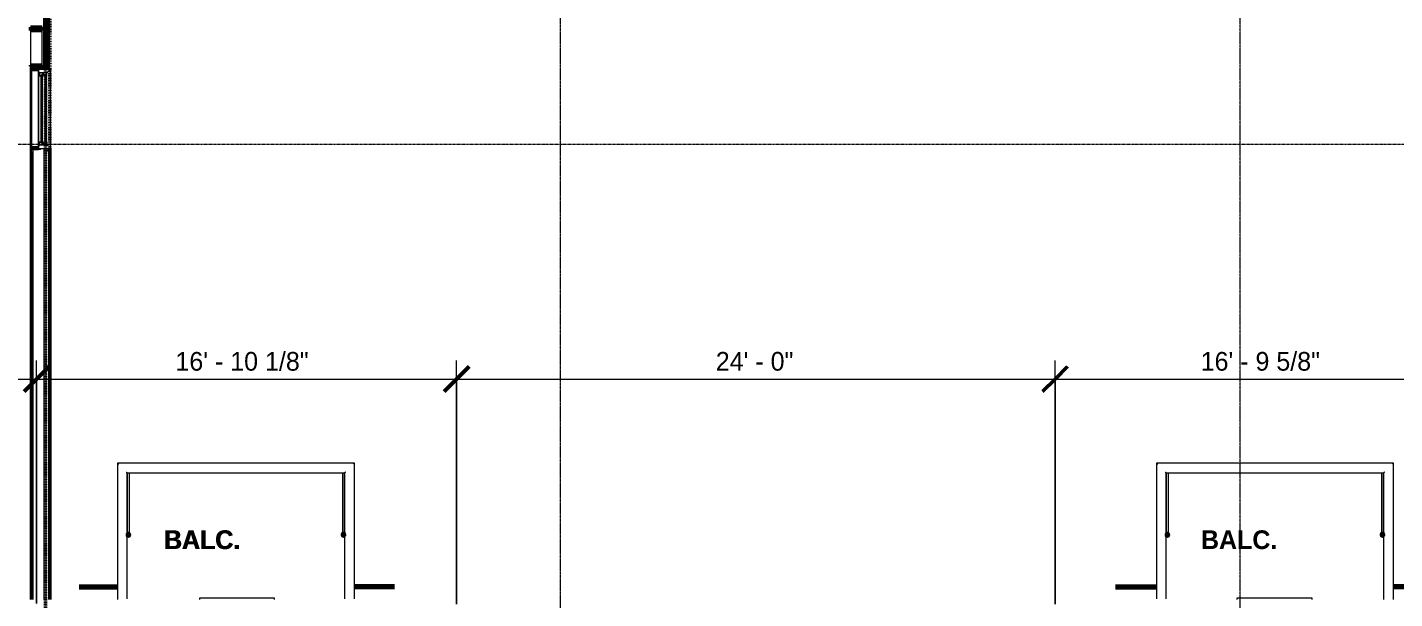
# Model space of a CAD drawing. Header units: inches. Extents: x -4217 to -1814, y 9706 to 12425.
# Drawn here: x -3411 to -2753, y 10852 to 11127 of the extents above; entities that cross this region are included whole.
import ezdxf

# ---------------------------------------------------------------- set-up
doc = ezdxf.new("R2010")
doc.units = ezdxf.units.IN
doc.header["$MEASUREMENT"] = 0
for name, pattern in [('Aligning Line 1_8_', [0.25, 0.125, -0.125]), ('Dash 1_16_', [0.125, 0.0625, -0.0625]), ('Grid Line 1_2_', [0.875, 0.5, -0.125, 0.125, -0.125])]:
    doc.linetypes.add(name, pattern=pattern)
for name, color, linetype, lineweight in [('A-ANNO-DIMS', 211, 'Continuous', 9), ('A-ANNO-DIMS-96', 211, 'Continuous', 9), ('A-AREA-1', 130, 'Continuous', 70), ('A-AREA-IDEN', 2, 'Continuous', 9), ('A-DOOR-FRAM-1', 50, 'Continuous', 20), ('A-FLOR-HRAL-1', 7, 'Continuous', 9), ('A-GLAZ-3', 7, 'Continuous', 9), ('A-GLAZ-4', 50, 'Continuous', 20), ('A-GLAZ-CWMG-2', 250, 'Continuous', 50), ('A-GLAZ-CWMG-4', 7, 'Continuous', 9), ('A-WALL-3', 250, 'Continuous', 50), ('A-WALL-4', 10, 'Continuous', 13), ('C-PROP-LINE-2', 91, 'Dash 1_16_', 50), ('G-ANNO-SYMB', 111, 'Aligning Line 1_8_', 9), ('S-GRID-1', 1, 'Grid Line 1_2_', 9)]:
    doc.layers.add(name, color=color, linetype=linetype, lineweight=lineweight)
doc.styles.add('Century Gothic', font='ufonts.com_century-gothic.ttf', dxfattribs={"height": 9})
doc.styles.add('Century Gothic_B', font='GOTHICB.TTF', dxfattribs={"height": 9})
doc.dimstyles.new('OD__1_8__Tol__', dxfattribs={"dimscale": 12, "dimtxt": 9.397514, "dimasz": 1, "dimexe": 0.75, "dimexo": 0.5, "dimgap": 0.125, "dimtad": 1, "dimdec": 3, "dimrnd": 0.125, "dimzin": 3, "dimdsep": 46, "dimlunit": 4, "dimtxsty": 'Century Gothic', "dimblk1": 'OBLIQUE', "dimblk2": 'OBLIQUE', "dimsah": 1, "dimcen": 0.09, "dimdle": 0.75, "dimazin": 0, "dimtfac": 1, "dimtdec": 4, "dimtix": 1, "dimtmove": 0, "dimatfit": 3, "dimfxl": 1, "dimtvp": 1, "dimtfill": 1, "dimfrac": 2, "dimtolj": 1, "dimtzin": 0, "dimarcsym": 2})

# ---------------------------------------------------------------- blocks, each defined once
blk = doc.blocks.new('DIMBLOCK2-FLOOR PLAN - 2ND FLOOR')
at = {"layer": 'A-ANNO-DIMS-96'}
for p, q in [((-3406.42, 10849.41), (-3406.42, 10966.51)), ((-3204.32, 10849.14), (-3204.32, 10966.51)), ((-3415.42, 10957.51), (-3204.32, 10957.51)), ((-3406.42, 10957.51), (-3406.42, 10849.41)), ((-3204.32, 10957.51), (-3204.32, 10849.14))]:
    blk.add_line(p, q, dxfattribs=at)
at = {"layer": 'A-ANNO-DIMS-96', "lineweight": 50}
for p, q in [((-3406.42, 10957.51), (-3400.42, 10963.51)), ((-3204.32, 10957.51), (-3198.32, 10963.51)), ((-3406.42, 10957.51), (-3412.42, 10951.51)), ((-3204.32, 10957.51), (-3210.32, 10951.51))]:
    blk.add_line(p, q, dxfattribs=at)
at = {"layer": 'A-ANNO-DIMS-96', "color": 0, "insert": (-3339.61, 10970.55), "char_height": 9, "width": 82.1611, "attachment_point": 1, "line_spacing_factor": 0.984502, "style": 'Century Gothic', "bg_fill": 3, "box_fill_scale": 1.25, "bg_fill_color": 256, "bg_fill_true_color": 13158600, "bg_fill_transparency": 0}
blk.add_mtext('16\' - 10 1/8"', dxfattribs=at)
blk = doc.blocks.new('_Oblique')
at = {"color": 0, "linetype": 'ByBlock', "lineweight": -2}
blk.add_line((-0.5, -0.5), (0.5, 0.5), dxfattribs=at)
blk = doc.blocks.new('DIMBLOCK3-FLOOR PLAN - 2ND FLOOR')
at = {"layer": 'A-ANNO-DIMS-96'}
for p, q in [((-3204.32, 10849.14), (-3204.32, 10966.51)), ((-2916.32, 10849.14), (-2916.32, 10966.51)), ((-3204.32, 10957.51), (-2916.32, 10957.51)), ((-3204.32, 10957.51), (-3204.32, 10849.14)), ((-2916.32, 10957.51), (-2916.32, 10849.14))]:
    blk.add_line(p, q, dxfattribs=at)
at = {"layer": 'A-ANNO-DIMS-96', "lineweight": 50}
for p, q in [((-3204.32, 10957.51), (-3198.32, 10963.51)), ((-2916.32, 10957.51), (-2910.32, 10963.51)), ((-3204.32, 10957.51), (-3210.32, 10951.51)), ((-2916.32, 10957.51), (-2922.32, 10951.51))]:
    blk.add_line(p, q, dxfattribs=at)
at = {"layer": 'A-ANNO-DIMS-96', "color": 0, "insert": (-3079.57, 10970.55), "char_height": 9, "width": 46.1821, "attachment_point": 1, "line_spacing_factor": 0.984502, "style": 'Century Gothic', "bg_fill": 3, "box_fill_scale": 1.25, "bg_fill_color": 256, "bg_fill_true_color": 13158600, "bg_fill_transparency": 0}
blk.add_mtext('24\' - 0"', dxfattribs=at)
blk = doc.blocks.new('DIMBLOCK4-FLOOR PLAN - 2ND FLOOR')
at = {"layer": 'A-ANNO-DIMS-96'}
for p, q in [((-2916.32, 10849.14), (-2916.32, 10966.51)), ((-2714.72, 10849.14), (-2714.72, 10966.51)), ((-2916.32, 10957.51), (-2714.72, 10957.51)), ((-2916.32, 10957.51), (-2916.32, 10849.14)), ((-2714.72, 10957.51), (-2714.72, 10849.14))]:
    blk.add_line(p, q, dxfattribs=at)
at = {"layer": 'A-ANNO-DIMS-96', "lineweight": 50}
for p, q in [((-2916.32, 10957.51), (-2910.32, 10963.51)), ((-2714.72, 10957.51), (-2708.72, 10963.51)), ((-2916.32, 10957.51), (-2922.32, 10951.51)), ((-2714.72, 10957.51), (-2720.72, 10951.51))]:
    blk.add_line(p, q, dxfattribs=at)
at = {"layer": 'A-ANNO-DIMS-96', "color": 0, "insert": (-2846.25, 10970.55), "char_height": 9, "width": 73.7481, "attachment_point": 1, "line_spacing_factor": 0.984502, "style": 'Century Gothic', "bg_fill": 3, "box_fill_scale": 1.25, "bg_fill_color": 256, "bg_fill_true_color": 13158600, "bg_fill_transparency": 0}
blk.add_mtext('16\' - 9 5/8"', dxfattribs=at)

msp = doc.modelspace()

# ---------------------------------------------------------------- linework, layer by layer
at = {"layer": 'A-GLAZ-3'}
for p, q in [((-3408.92374, 11108.17611), (-3409.54874, 11108.17611)), ((-3409.54874, 11108.17611), (-3409.54874, 11067.02768)), ((-3408.92374, 11067.02768), (-3408.92374, 11108.17611)), ((-3405.54874, 11106.55111), (-3408.92374, 11106.55111)), ((-3408.92374, 11106.55111), (-3408.92374, 11068.65268)), ((-3405.54874, 11068.65268), (-3405.54874, 11106.55111)), ((-3408.92374, 11105.92611), (-3409.54874, 11105.92611)), ((-3405.54874, 11105.92611), (-3408.92374, 11105.92611)), ((-3404.42374, 11103.30111), (-3404.42374, 11071.90268)), ((-3404.29874, 11103.89486), (-3404.29874, 11103.30111)), ((-3403.92374, 11103.42611), (-3404.29874, 11103.42611)), ((-3404.29874, 11103.30111), (-3404.29874, 11071.90268)), ((-3403.92374, 11103.89486), (-3403.92374, 11103.30111)), ((-3403.92374, 11103.30111), (-3403.92374, 11071.90268)), ((-3403.79874, 11103.30111), (-3403.79874, 11071.90268)), ((-3402.48624, 11103.30111), (-3402.48624, 11071.90268)), ((-3402.36124, 11103.89486), (-3402.36124, 11103.30111)), ((-3401.98624, 11103.42611), (-3402.36124, 11103.42611)), ((-3402.36124, 11103.30111), (-3402.36124, 11071.90268)), ((-3401.98624, 11103.89486), (-3401.98624, 11103.30111)), ((-3401.98624, 11103.30111), (-3401.98624, 11071.90268)), ((-3401.86124, 11103.30111), (-3401.86124, 11071.90268)), ((-3408.92374, 11069.27768), (-3409.54874, 11069.27768)), ((-3409.54874, 11067.02768), (-3408.92374, 11067.02768)), ((-3405.54874, 11069.27768), (-3408.92374, 11069.27768)), ((-3408.92374, 11068.65268), (-3405.54874, 11068.65268)), ((-3404.29874, 11071.30893), (-3404.29874, 11071.90268)), ((-3403.92374, 11071.77768), (-3404.29874, 11071.77768)), ((-3403.92374, 11071.30893), (-3403.92374, 11071.90268)), ((-3402.36124, 11071.30893), (-3402.36124, 11071.90268)), ((-3401.98624, 11071.77768), (-3402.36124, 11071.77768)), ((-3401.98624, 11071.30893), (-3401.98624, 11071.90268))]:
    msp.add_line(p, q, dxfattribs=at)
at = {"layer": 'A-GLAZ-4'}
for p, q in [((-3399.67374, 11106.61361), (-3405.54874, 11106.61361)), ((-3405.54874, 11106.61361), (-3405.54874, 11068.59018)), ((-3401.04874, 11106.61361), (-3401.04874, 11108.11361)), ((-3399.67374, 11068.59018), (-3399.67374, 11106.61361)), ((-3405.26858, 11105.26986), (-3405.54874, 11105.60375)), ((-3405.26858, 11105.26986), (-3405.04874, 11105.26986)), ((-3405.04874, 11105.26986), (-3405.04874, 11103.45736)), ((-3401.73624, 11105.01986), (-3405.04874, 11105.01986)), ((-3405.04874, 11103.45736), (-3404.42374, 11103.30111)), ((-3403.79874, 11103.89486), (-3404.42374, 11103.89486)), ((-3404.42374, 11103.30111), (-3404.42374, 11103.89486)), ((-3403.79874, 11104.17611), (-3403.45499, 11104.17611)), ((-3403.79874, 11103.30424), (-3403.79874, 11104.17611)), ((-3403.45499, 11103.45736), (-3403.79874, 11103.30424)), ((-3403.67374, 11105.01986), (-3403.67374, 11104.17611)), ((-3403.45499, 11103.45736), (-3403.45499, 11104.17611)), ((-3403.11124, 11105.01986), (-3403.11124, 11103.45736)), ((-3403.11124, 11103.45736), (-3402.48624, 11103.30111)), ((-3401.86124, 11103.89486), (-3402.48624, 11103.89486)), ((-3402.48624, 11103.30111), (-3402.48624, 11103.89486)), ((-3401.86124, 11104.17611), (-3401.51749, 11104.17611)), ((-3401.86124, 11103.30424), (-3401.86124, 11104.17611)), ((-3401.51749, 11103.45736), (-3401.86124, 11103.30424)), ((-3401.73624, 11105.01986), (-3401.73624, 11104.17611)), ((-3401.29874, 11104.73861), (-3401.73624, 11104.73861)), ((-3401.51749, 11103.45736), (-3401.51749, 11104.17611)), ((-3400.48624, 11105.52643), (-3401.29874, 11105.20736)), ((-3401.29874, 11105.20736), (-3401.29874, 11104.73861)), ((-3400.48624, 11105.80111), (-3400.48624, 11105.52643)), ((-3399.67374, 11105.80111), (-3400.48624, 11105.80111)), ((-3405.26858, 11069.93393), (-3405.54874, 11069.60005)), ((-3405.54874, 11068.59018), (-3399.67374, 11068.59018)), ((-3405.26858, 11069.93393), (-3405.04874, 11069.93393)), ((-3405.04874, 11071.74643), (-3404.42374, 11071.90268)), ((-3405.04874, 11069.93393), (-3405.04874, 11071.74643)), ((-3401.73624, 11070.18393), (-3405.04874, 11070.18393)), ((-3404.42374, 11071.90268), (-3404.42374, 11071.30893)), ((-3403.79874, 11071.30893), (-3404.42374, 11071.30893)), ((-3403.45499, 11071.74643), (-3403.79874, 11071.89955)), ((-3403.79874, 11071.89955), (-3403.79874, 11071.02768)), ((-3403.79874, 11071.02768), (-3403.45499, 11071.02768)), ((-3403.67374, 11070.18393), (-3403.67374, 11071.02768)), ((-3403.45499, 11071.74643), (-3403.45499, 11071.02768)), ((-3403.11124, 11071.74643), (-3402.48624, 11071.90268)), ((-3403.11124, 11070.18393), (-3403.11124, 11071.74643)), ((-3402.48624, 11071.90268), (-3402.48624, 11071.30893)), ((-3401.86124, 11071.30893), (-3402.48624, 11071.30893)), ((-3401.51749, 11071.74643), (-3401.86124, 11071.89955)), ((-3401.86124, 11071.89955), (-3401.86124, 11071.02768)), ((-3401.86124, 11071.02768), (-3401.51749, 11071.02768)), ((-3401.73624, 11070.18393), (-3401.73624, 11071.02768)), ((-3401.29874, 11070.46518), (-3401.73624, 11070.46518)), ((-3401.51749, 11071.74643), (-3401.51749, 11071.02768)), ((-3401.29874, 11069.99643), (-3401.29874, 11070.46518)), ((-3400.48624, 11069.67736), (-3401.29874, 11069.99643)), ((-3401.04874, 11068.59018), (-3401.04874, 11067.09018)), ((-3400.48624, 11069.40268), (-3400.48624, 11069.67736)), ((-3399.67374, 11069.40268), (-3400.48624, 11069.40268))]:
    msp.add_line(p, q, dxfattribs=at)
at = {"layer": 'A-GLAZ-CWMG-2', "extrusion": (0, 0, -1)}
for p, q in [((-3409.29874, 11126.86049), (-3409.29874, 11125.36049)), ((-3403.79874, 11126.86049), (-3409.29874, 11126.86049)), ((-3403.79874, 11125.36049), (-3403.79874, 11126.86049)), ((-3409.29874, 11125.36049), (-3403.79874, 11125.36049)), ((-3409.29874, 11108.6769), (-3409.29874, 11108.17611)), ((-3403.79874, 11108.6769), (-3409.29874, 11108.6769)), ((-3408.92374, 11107.1769), (-3403.79874, 11107.1769)), ((-3403.79874, 11107.1769), (-3403.79874, 11108.6769))]:
    msp.add_line(p, q, dxfattribs=at)
at = {"layer": 'A-GLAZ-CWMG-4'}
for p, q in [((-3409.29874, 11125.36049), (-3409.29874, 11108.6769)), ((-3403.79874, 11108.6769), (-3403.79874, 11125.36049))]:
    msp.add_line(p, q, dxfattribs=at)
at = {"layer": 'A-WALL-3'}
for p, q in [((-3402.37354, 11247.1269), (-3402.37354, 11107.2394)), ((-3400.79874, 11107.2394), (-3400.79874, 11247.1269)), ((-3404.48624, 11107.1769), (-3408.92374, 11107.1769)), ((-3408.92374, 11106.61361), (-3405.54874, 11106.61361)), ((-3400.29874, 11107.1769), (-3404.48624, 11107.1769)), ((-3402.37354, 11107.2394), (-3400.79874, 11107.2394)), ((-3400.04874, 11107.1769), (-3400.29874, 11107.1769)), ((-3400.04874, 11106.61361), (-3400.04874, 11107.1769)), ((-3405.54874, 11068.59018), (-3408.92374, 11068.59018))]:
    msp.add_line(p, q, dxfattribs=at)
at = {"layer": 'A-WALL-4'}
for p, q in [((-3400.29874, 11106.61361), (-3400.29874, 11107.1769)), ((-3400.29874, 11107.1769), (-3400.29874, 11106.61361)), ((-3404.48624, 11067.96518), (-3408.29874, 11067.96518)), ((-3404.48624, 11067.96518), (-3404.48624, 11068.59018))]:
    msp.add_line(p, q, dxfattribs=at)
at = {"layer": 'G-ANNO-SYMB'}
msp.add_line((-1910.86928, 11070.38095), (-4027.08301, 11070.38095), dxfattribs=at)

# ---------------------------------------------------------------- texts
at = {"layer": 'A-AREA-IDEN', "char_height": 9, "width": 43.632, "attachment_point": 1, "style": 'Century Gothic_B'}
for insert in [(-3345.31395, 10884.66491), (-3344.93895, 10884.66491), (-2846.11395, 10884.66491)]:
    msp.add_mtext('BALC.', dxfattribs=dict(at, insert=insert))

# ---------------------------------------------------------------- next in the draw order: dimensions: what is measured, and where the dimension line sits
at = {"layer": 'A-ANNO-DIMS'}
dim = msp.add_linear_dim(base=(-3204.32374, 10957.51007), p1=(-3406.42374, 10843.4144), p2=(-3204.32374, 10843.1394), dimstyle='OD__1_8__Tol__', override={"dimpost": '<>', "dimfxl": 202.100187}, dxfattribs=at)
dim.commit()
dim.dimension.update_dxf_attribs({"geometry": 'DIMBLOCK2-FLOOR PLAN - 2ND FLOOR', "text_midpoint": (-3305.37374, 10964.23508)})

# ---------------------------------------------------------------- next in the draw order: linework, layer by layer
at = {"layer": 'A-AREA-1'}
for p, q in [((-3385.98624, 10857.3894), (-3367.52226, 10857.3894)), ((-3234.24903, 10857.3894), (-3253.4758, 10857.3894))]:
    msp.add_line(p, q, dxfattribs=at)
at = {"layer": 'A-DOOR-FRAM-1'}
for p, q in [((-3291.86124, 10852.04565), (-3327.98624, 10852.04565)), ((-3327.98624, 10852.04565), (-3327.98624, 10851.3894)), ((-3291.86124, 10851.3894), (-3291.86124, 10852.04565))]:
    msp.add_line(p, q, dxfattribs=at)
at = {"layer": 'A-FLOR-HRAL-1'}
for p, q in [((-3253.47433, 10917.0016), (-3367.52374, 10917.0016)), ((-3367.52374, 10917.0016), (-3367.52374, 10851.3894)), ((-3253.47433, 10851.7644), (-3253.47433, 10917.0016)), ((-3362.79933, 10912.27719), (-3258.19874, 10912.27719)), ((-3362.79933, 10851.7644), (-3362.79933, 10912.27719)), ((-3258.19874, 10912.27719), (-3258.19874, 10851.7644))]:
    msp.add_line(p, q, dxfattribs=at)
for points, knots in [([(-3367.52374, 10917.0016), (-3367.52355, 10917.0016), (-3367.51568, 10916.99345), (-3367.48893, 10916.96689), (-3367.46163, 10916.93948), (-3367.43294, 10916.91078), (-3367.40658, 10916.88461), (-3367.37865, 10916.85642), (-3367.33967, 10916.81759), (-3367.29669, 10916.77464), (-3367.26058, 10916.73826), (-3367.22271, 10916.70069), (-3367.15425, 10916.63223), (-3367.09344, 10916.57039), (-3367.0513, 10916.52916)], [0, 0, 0, 0, 0.166666667, 0.25, 0.333333333, 0.416666667, 0.458333333, 0.5, 0.583333333, 0.666666667, 0.708333333, 0.75, 0.833333333, 1, 1, 1, 1]), ([(-3253.47433, 10917.0016), (-3253.47433, 10917.00142), (-3253.48247, 10916.99354), (-3253.50904, 10916.9668), (-3253.53645, 10916.93949), (-3253.56515, 10916.9108), (-3253.59131, 10916.88445), (-3253.61951, 10916.85651), (-3253.65834, 10916.81753), (-3253.70128, 10916.77455), (-3253.73766, 10916.73844), (-3253.77524, 10916.70057), (-3253.8437, 10916.63211), (-3253.90554, 10916.57131), (-3253.94677, 10916.52916)], [0, 0, 0, 0, 0.166666667, 0.25, 0.333333333, 0.416666667, 0.458333333, 0.5, 0.583333333, 0.666666667, 0.708333333, 0.75, 0.833333333, 1, 1, 1, 1]), ([(-3363.27177, 10912.74963), (-3363.22962, 10912.7084), (-3363.16887, 10912.64657), (-3363.09049, 10912.56832), (-3363.04402, 10912.522), (-3363.0093, 10912.48697), (-3362.97553, 10912.45344), (-3362.94443, 10912.42238), (-3362.91648, 10912.39418), (-3362.89012, 10912.36801), (-3362.86144, 10912.33932), (-3362.83413, 10912.31191), (-3362.80739, 10912.28534), (-3362.79951, 10912.27719), (-3362.79933, 10912.27719)], [0, 0, 0, 0, 0.166666667, 0.25, 0.333333333, 0.375, 0.416666667, 0.5, 0.541666667, 0.583333333, 0.666666667, 0.75, 0.833333333, 1, 1, 1, 1]), ([(-3257.7263, 10912.74963), (-3257.76752, 10912.70748), (-3257.82936, 10912.64673), (-3257.90761, 10912.56835), (-3257.95393, 10912.52189), (-3257.98896, 10912.48717), (-3258.02249, 10912.4534), (-3258.05355, 10912.42229), (-3258.08175, 10912.39434), (-3258.10792, 10912.36799), (-3258.13661, 10912.3393), (-3258.16402, 10912.31199), (-3258.19059, 10912.28525), (-3258.19874, 10912.27737), (-3258.19874, 10912.27719)], [0, 0, 0, 0, 0.166666667, 0.25, 0.333333333, 0.375, 0.416666667, 0.5, 0.541666667, 0.583333333, 0.666666667, 0.75, 0.833333333, 1, 1, 1, 1])]:
    msp.add_open_spline(points, degree=3, knots=knots, dxfattribs=at)
at = {"layer": 'A-WALL-3'}
for p, q in [((-3408.92374, 11067.02768), (-3408.92374, 10851.3894)), ((-3400.04874, 10851.3894), (-3400.04874, 11068.59018))]:
    msp.add_line(p, q, dxfattribs=at)
at = {"layer": 'A-WALL-3', "flags": 128}
for points in [[(-3361.75429, 10882.52101), (-3361.76882, 10882.66211), (-3361.81156, 10882.79501), (-3361.88003, 10882.91198), (-3361.97026, 10883.00623), (-3362.07699, 10883.07229), (-3362.19402, 10883.1063), (-3362.31456, 10883.1063), (-3362.43159, 10883.07229), (-3362.53832, 10883.00623), (-3362.62855, 10882.91198), (-3362.69702, 10882.79501), (-3362.73976, 10882.66211), (-3362.75429, 10882.52101)], [(-3258.26051, 10882.52101), (-3258.27504, 10882.66211), (-3258.31779, 10882.79501), (-3258.38626, 10882.91198), (-3258.47648, 10883.00623), (-3258.58321, 10883.07229), (-3258.70025, 10883.1063), (-3258.82078, 10883.1063), (-3258.93782, 10883.07229), (-3259.04455, 10883.00623), (-3259.13477, 10882.91198), (-3259.20324, 10882.79501), (-3259.24599, 10882.66211), (-3259.26051, 10882.52101)], [(-3362.75429, 10882.52101), (-3362.73976, 10882.37991), (-3362.69702, 10882.24702), (-3362.62855, 10882.13004), (-3362.53832, 10882.03579), (-3362.43159, 10881.96974), (-3362.31456, 10881.93572), (-3362.19402, 10881.93572), (-3362.07699, 10881.96974), (-3361.97026, 10882.03579), (-3361.88003, 10882.13004), (-3361.81156, 10882.24702), (-3361.76882, 10882.37991), (-3361.75429, 10882.52101)], [(-3259.26051, 10882.52101), (-3259.24599, 10882.37991), (-3259.20324, 10882.24702), (-3259.13477, 10882.13004), (-3259.04455, 10882.03579), (-3258.93782, 10881.96974), (-3258.82078, 10881.93572), (-3258.70025, 10881.93572), (-3258.58321, 10881.96974), (-3258.47648, 10882.03579), (-3258.38626, 10882.13004), (-3258.31779, 10882.24702), (-3258.27504, 10882.37991), (-3258.26051, 10882.52101)]]:
    msp.add_lwpolyline(points, dxfattribs=at)
at = {"layer": 'A-WALL-4'}
for p, q in [((-3408.29874, 11067.96518), (-3408.29874, 10851.3894)), ((-3402.79874, 10851.3894), (-3402.79874, 11068.59018)), ((-3401.79874, 10851.3894), (-3401.79874, 11068.59018)), ((-3400.29874, 10851.3894), (-3400.29874, 11068.59018)), ((-3362.75429, 10912.27719), (-3362.75429, 10882.52101)), ((-3361.75429, 10882.52101), (-3361.75429, 10912.27719)), ((-3259.26051, 10912.27735), (-3259.26051, 10882.52101)), ((-3258.26051, 10882.52101), (-3258.26051, 10912.2772))]:
    msp.add_line(p, q, dxfattribs=at)
at = {"layer": 'C-PROP-LINE-2'}
for p, q in [((-3402.04874, 11277.2894), (-3402.04874, 10821.4894)), ((-3400.04874, 11247.3894), (-3400.04874, 10851.3894))]:
    msp.add_line(p, q, dxfattribs=at)

# ---------------------------------------------------------------- next in the draw order: dimensions: what is measured, and where the dimension line sits
at = {"layer": 'A-ANNO-DIMS'}
dim = msp.add_linear_dim(base=(-2916.32374, 10957.51007), p1=(-3204.32374, 10843.1394), p2=(-2916.32374, 10843.1394), dimstyle='OD__1_8__Tol__', override={"dimpost": '<>', "dimfxl": 288}, dxfattribs=at)
dim.commit()
dim.dimension.update_dxf_attribs({"geometry": 'DIMBLOCK3-FLOOR PLAN - 2ND FLOOR', "text_midpoint": (-3060.32374, 10963.73644)})

# ---------------------------------------------------------------- next in the draw order: linework, layer by layer
at = {"layer": 'S-GRID-1'}
msp.add_line((-3154.32374, 9836.17969), (-3154.32374, 12376.79045), dxfattribs=at)

# ---------------------------------------------------------------- next in the draw order: dimensions: what is measured, and where the dimension line sits
at = {"layer": 'A-ANNO-DIMS'}
dim = msp.add_linear_dim(base=(-2714.72374, 10957.51007), p1=(-2916.32374, 10843.1394), p2=(-2714.72374, 10843.1394), dimstyle='OD__1_8__Tol__', override={"dimpost": '<>', "dimfxl": 201.6}, dxfattribs=at)
dim.commit()
dim.dimension.update_dxf_attribs({"geometry": 'DIMBLOCK4-FLOOR PLAN - 2ND FLOOR', "text_midpoint": (-2815.52374, 10964.23508)})

# ---------------------------------------------------------------- next in the draw order: linework, layer by layer
at = {"layer": 'A-AREA-1'}
for p, q in [((-2887.16124, 10857.3894), (-2867.54667, 10857.3894)), ((-2886.78624, 10857.3894), (-2867.54667, 10857.3894)), ((-2734.27344, 10857.3894), (-2753.50021, 10857.3894))]:
    msp.add_line(p, q, dxfattribs=at)
at = {"layer": 'A-DOOR-FRAM-1'}
for p, q in [((-2792.66124, 10852.04565), (-2828.78624, 10852.04565)), ((-2828.78624, 10852.04565), (-2828.78624, 10851.3894)), ((-2792.66124, 10851.3894), (-2792.66124, 10852.04565))]:
    msp.add_line(p, q, dxfattribs=at)
at = {"layer": 'A-FLOR-HRAL-1'}
for p, q in [((-2753.49874, 10917.0016), (-2867.54815, 10917.0016)), ((-2867.54815, 10917.0016), (-2867.54815, 10851.7644)), ((-2753.49874, 10851.3894), (-2753.49874, 10917.0016)), ((-2862.82374, 10912.27719), (-2758.22315, 10912.27719)), ((-2862.82374, 10851.7644), (-2862.82374, 10912.27719)), ((-2758.22315, 10912.27719), (-2758.22315, 10851.3894))]:
    msp.add_line(p, q, dxfattribs=at)
for points, knots in [([(-2867.54815, 10917.0016), (-2867.54796, 10917.0016), (-2867.54009, 10916.99345), (-2867.51334, 10916.96689), (-2867.48604, 10916.93948), (-2867.45735, 10916.91078), (-2867.43099, 10916.88461), (-2867.40306, 10916.85642), (-2867.36408, 10916.81759), (-2867.3211, 10916.77464), (-2867.28499, 10916.73826), (-2867.24712, 10916.70069), (-2867.17866, 10916.63223), (-2867.11785, 10916.57039), (-2867.07571, 10916.52916)], [0, 0, 0, 0, 0.166666667, 0.25, 0.333333333, 0.416666667, 0.458333333, 0.5, 0.583333333, 0.666666667, 0.708333333, 0.75, 0.833333333, 1, 1, 1, 1]), ([(-2753.49874, 10917.0016), (-2753.49874, 10917.00142), (-2753.50688, 10916.99354), (-2753.53345, 10916.9668), (-2753.56086, 10916.93949), (-2753.58955, 10916.9108), (-2753.61572, 10916.88445), (-2753.64392, 10916.85651), (-2753.68275, 10916.81753), (-2753.72569, 10916.77455), (-2753.76207, 10916.73844), (-2753.79965, 10916.70057), (-2753.86811, 10916.63211), (-2753.92995, 10916.57131), (-2753.97118, 10916.52916)], [0, 0, 0, 0, 0.166666667, 0.25, 0.333333333, 0.416666667, 0.458333333, 0.5, 0.583333333, 0.666666667, 0.708333333, 0.75, 0.833333333, 1, 1, 1, 1]), ([(-2863.29618, 10912.74963), (-2863.25403, 10912.7084), (-2863.19328, 10912.64657), (-2863.1149, 10912.56832), (-2863.06843, 10912.522), (-2863.03371, 10912.48697), (-2862.99994, 10912.45344), (-2862.96883, 10912.42238), (-2862.94089, 10912.39418), (-2862.91453, 10912.36801), (-2862.88585, 10912.33932), (-2862.85854, 10912.31191), (-2862.8318, 10912.28534), (-2862.82392, 10912.27719), (-2862.82374, 10912.27719)], [0, 0, 0, 0, 0.166666667, 0.25, 0.333333333, 0.375, 0.416666667, 0.5, 0.541666667, 0.583333333, 0.666666667, 0.75, 0.833333333, 1, 1, 1, 1]), ([(-2757.75071, 10912.74963), (-2757.79193, 10912.70748), (-2757.85377, 10912.64673), (-2757.93202, 10912.56835), (-2757.97834, 10912.52189), (-2758.01337, 10912.48717), (-2758.0469, 10912.4534), (-2758.07796, 10912.42229), (-2758.10616, 10912.39434), (-2758.13233, 10912.36799), (-2758.16102, 10912.3393), (-2758.18843, 10912.31199), (-2758.215, 10912.28525), (-2758.22315, 10912.27737), (-2758.22315, 10912.27719)], [0, 0, 0, 0, 0.166666667, 0.25, 0.333333333, 0.375, 0.416666667, 0.5, 0.541666667, 0.583333333, 0.666666667, 0.75, 0.833333333, 1, 1, 1, 1])]:
    msp.add_open_spline(points, degree=3, knots=knots, dxfattribs=at)
at = {"layer": 'A-WALL-3', "flags": 128}
for points in [[(-2861.7787, 10882.52101), (-2861.79323, 10882.66211), (-2861.83597, 10882.79501), (-2861.90444, 10882.91198), (-2861.99467, 10883.00623), (-2862.1014, 10883.07229), (-2862.21843, 10883.1063), (-2862.33897, 10883.1063), (-2862.456, 10883.07229), (-2862.56273, 10883.00623), (-2862.65296, 10882.91198), (-2862.72143, 10882.79501), (-2862.76417, 10882.66211), (-2862.7787, 10882.52101)], [(-2758.28492, 10882.52101), (-2758.29945, 10882.66211), (-2758.3422, 10882.79501), (-2758.41067, 10882.91198), (-2758.50089, 10883.00623), (-2758.60762, 10883.07229), (-2758.72466, 10883.1063), (-2758.84519, 10883.1063), (-2758.96223, 10883.07229), (-2759.06896, 10883.00623), (-2759.15918, 10882.91198), (-2759.22765, 10882.79501), (-2759.27039, 10882.66211), (-2759.28492, 10882.52101)], [(-2862.7787, 10882.52101), (-2862.76417, 10882.37991), (-2862.72143, 10882.24702), (-2862.65296, 10882.13004), (-2862.56273, 10882.03579), (-2862.456, 10881.96974), (-2862.33897, 10881.93572), (-2862.21843, 10881.93572), (-2862.1014, 10881.96974), (-2861.99467, 10882.03579), (-2861.90444, 10882.13004), (-2861.83597, 10882.24702), (-2861.79323, 10882.37991), (-2861.7787, 10882.52101)], [(-2759.28492, 10882.52101), (-2759.27039, 10882.37991), (-2759.22765, 10882.24702), (-2759.15918, 10882.13004), (-2759.06896, 10882.03579), (-2758.96223, 10881.96974), (-2758.84519, 10881.93572), (-2758.72466, 10881.93572), (-2758.60762, 10881.96974), (-2758.50089, 10882.03579), (-2758.41067, 10882.13004), (-2758.3422, 10882.24702), (-2758.29945, 10882.37991), (-2758.28492, 10882.52101)]]:
    msp.add_lwpolyline(points, dxfattribs=at)
at = {"layer": 'A-WALL-4'}
for p, q in [((-2862.7787, 10912.27719), (-2862.7787, 10882.52101)), ((-2861.7787, 10882.52101), (-2861.7787, 10912.27719)), ((-2759.28492, 10912.27735), (-2759.28492, 10882.52101)), ((-2758.28492, 10882.52101), (-2758.28492, 10912.2772))]:
    msp.add_line(p, q, dxfattribs=at)
at = {"layer": 'S-GRID-1'}
msp.add_line((-2827.32374, 9836.17969), (-2827.32374, 12376.79045), dxfattribs=at)

doc.saveas('drawing.dxf')
